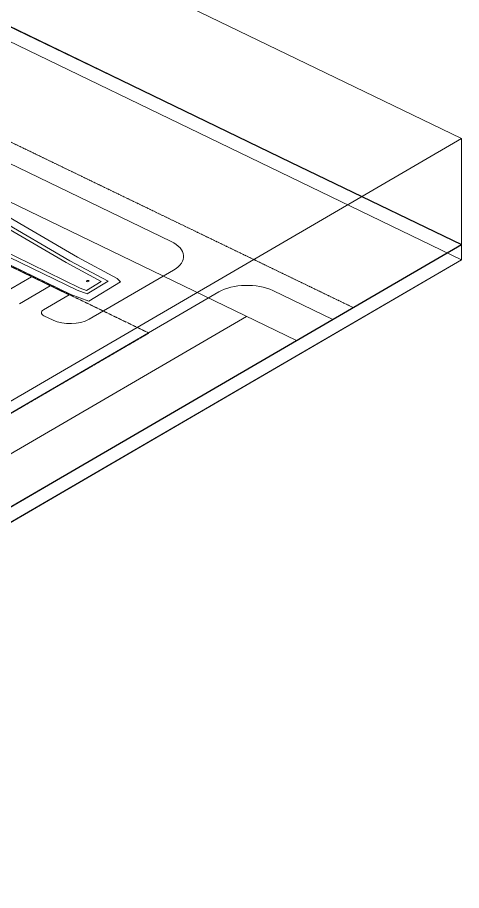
# Model space of a CAD drawing. Header units: inches. Extents: x 27328 to 120839, y -4075 to 4147.
# Drawn here: x 47510 to 49603, y -4075 to 42 of the extents above; entities that cross this region are included whole.
import ezdxf

# ---------------------------------------------------------------- set-up
doc = ezdxf.new("R2010")
doc.units = ezdxf.units.IN
doc.header["$MEASUREMENT"] = 0
doc.linetypes.add('Hidden', pattern=[0.28125, 0.1875, -0.09375])
doc.linetypes.add('IMPORT-CENTER2 _2_', pattern=[6.328125, 4.21875, -0.703125, 0.703125, -0.703125])
for name, color, linetype, lineweight in [('A-DETL', 90, 'Continuous', 9), ('A-PROP-SBCK', 71, 'Hidden', 15), ('C-TOPO', 7, 'Continuous', 9), ('G-ANNO-SYMB', 111, 'Continuous', 9)]:
    doc.layers.add(name, color=color, linetype=linetype, lineweight=lineweight)

msp = doc.modelspace()

# ---------------------------------------------------------------- linework, layer by layer
at = {"layer": 'A-DETL', "linetype": 'IMPORT-CENTER2 _2_'}
msp.add_line((43637.5, 1311.9), (49092.2, -1326.1), dxfattribs=at)
at = {"layer": 'A-DETL'}
for p, q in [((45396.4, 176.9), (48825.5, -1481.5)), ((46005.7, 63.2), (48233.7, -1014.3)), ((45624.5, -237.1), (47748.8, -1264.5)), ((47760.6, -1264.2), (45630.5, -232.8)), ((47790.6, -1244.2), (45675.5, -220.1)), ((47805.6, -1234.2), (45698, -213.7)), ((47226.7, -815.3), (47739.8, -1114.1)), ((47244, -806.4), (47757.2, -1105.3)), ((47278.6, -788.8), (47792, -1087.8)), ((47757.2, -1105.3), (47936.8, -1201.8)), ((47792, -1087.8), (47980.3, -1188.9)), ((47739.8, -1114.1), (47904.1, -1202.4)), ((47847.5, -1381.1), (48245.5, -1149.3)), ((47430.4, -1265.6), (47575.9, -1180.8)), ((47980.3, -1188.9), (47995.1, -1204.9)), ((47519.1, -1308.5), (47664.6, -1223.7)), ((47834.6, -1244.9), (47805.6, -1234.2)), ((47904.1, -1202.4), (47834.6, -1244.9)), ((47936.8, -1201.8), (47838.6, -1261.9)), ((47995.1, -1204.9), (47846.6, -1295.9)), ((47326.2, -1911.7), (48458.4, -1252.2)), ((47632, -1337.2), (47753.3, -1266.6)), ((47846.6, -1295.9), (47760.6, -1264.2)), ((47838.6, -1261.9), (47790.6, -1244.2)), ((48712.7, -1246), (48995.3, -1382.6)), ((48589.5, -1367.3), (44532.7, -3730.2)), ((47634.4, -1364.2), (47678, -1385.3))]:
    msp.add_line(p, q, dxfattribs=at)
for centre, major_axis, start_param, end_param in [((48112.5, -1084.9), (180, 0), 5.54421, 7.115006), ((48591.5, -1316.6), (180, 0), 0.831821, 2.402617), ((47658.6, -1350.1), (36, 0), 2.402617, 3.973414), ((47758.8, -1338.2), (120, 0), 3.973414, 5.54421)]:
    msp.add_ellipse(centre, major_axis=major_axis, ratio=0.53073, start_param=start_param, end_param=end_param, dxfattribs=at)
msp.add_ellipse((47840.9, -1201.1), major_axis=(6, 0), ratio=0.53073, dxfattribs=at)
at = {"layer": 'A-PROP-SBCK'}
for p, q in [((45199.9, -29.7), (48129.3, -1446.3)), ((48129.3, -1446.3), (44597.8, -3503.2))]:
    msp.add_line(p, q, dxfattribs=at)
at = {"layer": 'C-TOPO', "lineweight": 25}
for p, q in [((45493.9, 957.5), (47998.5, -253.7)), ((47998.5, -253.7), (48796.7, -639.8)), ((48796.7, -639.8), (48963.7, -720.6)), ((48963.7, -720.6), (49602, -1029.2)), ((44496.2, -4002.3), (49601.9, -1028.6))]:
    msp.add_line(p, q, dxfattribs=at)
at = {"layer": 'C-TOPO'}
for p, q in [((47999.6, -253.6), (45494.1, 958)), ((47999.6, -253.6), (48797.6, -639.6)), ((48964.6, -720.4), (48797.6, -639.6)), ((48964.6, -720.4), (49602.6, -1028.9)), ((49602.6, -1028.9), (47048.4, -2516.5)), ((49601.9, -1029.3), (49601.9, -1101)), ((49602, -1101.7), (49602, -1029.2)), ((49601.9, -1101), (44497.5, -4074.1)), ((49601.3, -1101.4), (49602, -1101.7))]:
    msp.add_line(p, q, dxfattribs=at)
at = {"layer": 'G-ANNO-SYMB'}
for p, q in [((49602.6, -528.9), (44147.8, 2109.1)), ((44147.8, 1536.6), (49602.6, -1101.3)), ((44496.9, -3502.7), (49602.6, -528.9)), ((49602.6, -528.9), (49602.6, -1101.3)), ((44496.9, -4075.1), (49602.6, -1101.3))]:
    msp.add_line(p, q, dxfattribs=at)

doc.saveas('drawing.dxf')
